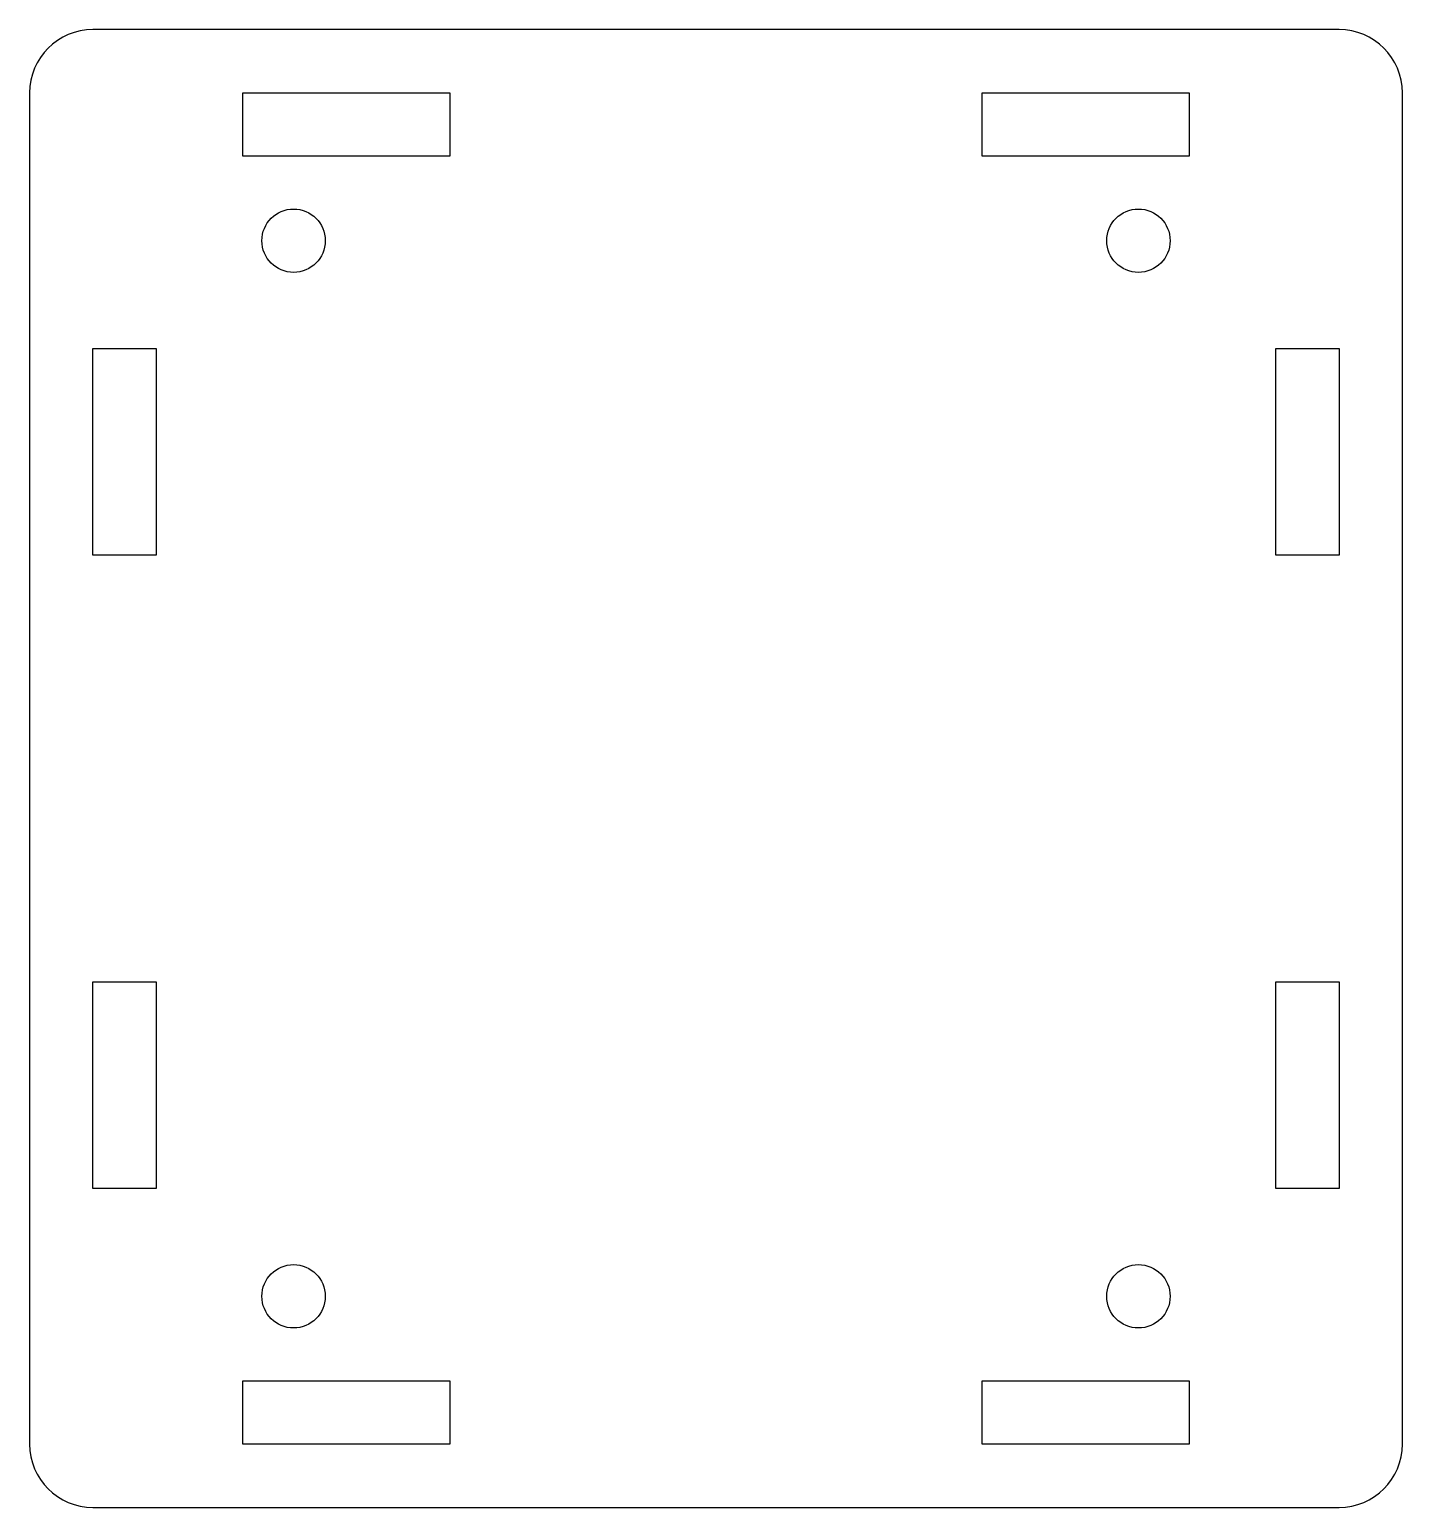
# Model space of a CAD drawing. Extents: x 0 to 65, y 0 to 70.
import ezdxf

# ---------------------------------------------------------------- set-up
doc = ezdxf.new("R2010")
doc.units = 0
doc.layers.get('0').update_dxf_attribs({"linetype": 'continuous'})

# ---------------------------------------------------------------- blocks, each defined once
blk = doc.blocks.new('FILLET')
at = {"color": 0}
for p, q in [((62, 70), (3, 70)), ((0, 67), (0, 3)), ((10.1, 67), (19.9, 67)), ((10.1, 64), (10.1, 67)), ((19.9, 67), (19.9, 64)), ((45.1, 67), (54.9, 67)), ((45.1, 64), (45.1, 67)), ((54.9, 67), (54.9, 64)), ((65, 3), (65, 67)), ((19.9, 64), (10.1, 64)), ((54.9, 64), (45.1, 64)), ((3, 54.9), (6, 54.9)), ((3, 45.1), (3, 54.9)), ((6, 54.9), (6, 45.1)), ((59, 54.9), (62, 54.9)), ((59, 45.1), (59, 54.9)), ((62, 54.9), (62, 45.1)), ((6, 45.1), (3, 45.1)), ((62, 45.1), (59, 45.1)), ((3, 24.9), (6, 24.9)), ((3, 15.1), (3, 24.9)), ((6, 24.9), (6, 15.1)), ((59, 24.9), (62, 24.9)), ((59, 15.1), (59, 24.9)), ((62, 24.9), (62, 15.1)), ((6, 15.1), (3, 15.1)), ((62, 15.1), (59, 15.1)), ((10.1, 6), (19.9, 6)), ((10.1, 3), (10.1, 6)), ((19.9, 6), (19.9, 3)), ((45.1, 6), (54.9, 6)), ((45.1, 3), (45.1, 6)), ((54.9, 6), (54.9, 3)), ((19.9, 3), (10.1, 3)), ((54.9, 3), (45.1, 3)), ((3, 0), (62, 0))]:
    blk.add_line(p, q, dxfattribs=at)
for centre in [(12.5, 60), (52.5, 60), (12.5, 10), (52.5, 10)]:
    blk.add_circle(centre, 1.5, dxfattribs=at)
for centre, start, end in [((3, 67), 90, -180), ((62, 67), 0, 90), ((3, 3), -180, -90), ((62, 3), -90, 0)]:
    blk.add_arc(centre, 3, start, end, dxfattribs=at)

msp = doc.modelspace()

# ---------------------------------------------------------------- block references
at = {"color": 0}
msp.add_blockref('FILLET', (0, 0), dxfattribs=at)

doc.saveas('drawing.dxf')
